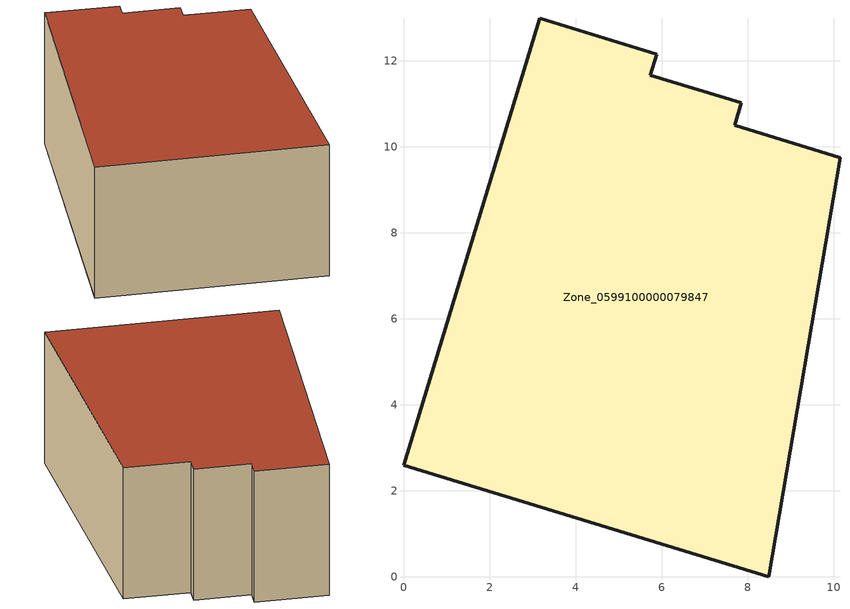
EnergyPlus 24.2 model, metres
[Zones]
Zone_0599100000079847
 floor ground (C_G): 0,2.59 3.17,12.99 5.89,12.15 5.74,11.66 7.85,11.02 7.7,10.5 10.15,9.75 8.49,0 z0
 wall outside (C_F): 5.74,11.66 5.89,12.15 3.17,12.99 0,2.59 8.49,0 10.15,9.75 7.7,10.5 7.85,11.02 5.74,11.66 z0:5.78
 roof outside (C_R): 8.49,0 10.15,9.75 7.7,10.5 7.85,11.02 5.74,11.66 5.89,12.15 3.17,12.99 0,2.59 z5.78
[BUILDING]
Pand.0599100000079847: North Axis=0; Terrain=City; Loads Convergence Tolerance Value=0.04; Temperature Convergence Tolerance Value=0.4; Solar Distribution=FullExterior; Maximum Number of Warmup Days=25; Minimum Number of Warmup Days=1
[Site:Location]
Rotterdam.The.Hague.AP_ZH_NLD Design_Conditions: Latitude=51.96; Longitude=4.45; Time Zone=1; Elevation=-4.5
[SITE:GROUNDTEMPERATURE:BUILDINGSURFACE]
18, 18, 18, 18, 18, 18, 18, 18, 18, 18, 18, 18
[MATERIAL] Thermal Absorptance=0.9; Solar Absorptance=0.7; Visible Absorptance=0.7
Name | Roughness | Thickness | Conductivity | Density | Specific Heat
G.TI.1992-2005 | MediumSmooth | 0.15 | 0.06 | 540 | 1210
F.TI.1992-2005 | Rough | 0.3 | 0.12 | 1920 | 840
R.TI.1992-2005 | MediumRough | 0.2 | 0.08 | 1500 | 1000
[CONSTRUCTION]
C_G: G.TI.1992-2005
C_F: F.TI.1992-2005
C_R: R.TI.1992-2005
[ZONE]
Zone_0599100000079847: Type=1; Multiplier=1; Ceiling Height=Autocalculate; Volume=Autocalculate; Floor Area=autocalculate; Part of Total Floor Area=Yes
[ZONEINFILTRATION:DESIGNFLOWRATE]
Infil_Zone_0599100000079847: Zone or ZoneList or Space or SpaceList=Zone_0599100000079847; Schedule=AlwaysOn; Design Flow Rate Calculation Method=Flow/Area; Flow Rate per Floor Area=0.0015; Constant Term Coefficient=1; Temperature Term Coefficient=0; Velocity Term Coefficient=0; Velocity Squared Term Coefficient=0
[HVACTEMPLATE:ZONE:IDEALLOADSAIRSYSTEM]
Zone_0599100000079847: Maximum Heating Supply Air Temperature=50; Minimum Cooling Supply Air Temperature=13; Maximum Heating Supply Air Humidity Ratio=0.0156; Minimum Cooling Supply Air Humidity Ratio=0.0077; Heating Limit=NoLimit; Cooling Limit=NoLimit; Dehumidification Control Type=ConstantSensibleHeatRatio; Cooling Sensible Heat Ratio=0.7; Dehumidification Setpoint=60; Humidification Control Type=None; Humidification Setpoint=30; Outdoor Air Method=None; Outdoor Air Flow Rate per Person=0.00944; Outdoor Air Flow Rate per Zone Floor Area=0; Outdoor Air Flow Rate per Zone=0; Demand Controlled Ventilation Type=None; Outdoor Air Economizer Type=NoEconomizer; Heat Recovery Type=None; Sensible Heat Recovery Effectiveness=0.7; Latent Heat Recovery Effectiveness=0.65
[ZONECONTROL:THERMOSTAT]
ThermostatControl_Zone_0599100000079847: Zone or ZoneList=Zone_0599100000079847; Control Type Schedule=DualSetpointControlType; Control 1=Thermostat_Zone_0599100000079847; Temperature Difference Between Cutout And Setpoint=0
[THERMOSTATSETPOINT:DUALSETPOINT]
Thermostat_Zone_0599100000079847: Heating Setpoint Temperature Schedule=HeatingSetpoint_Zone_0599100000079847; Cooling Setpoint Temperature Schedule=CoolingSetpoint_Zone_0599100000079847
[SCHEDULE:COMPACT]
HeatingSetpoint_Zone_0599100000079847: Through: 12/31, For: AllDays, Until: 24:00, 21
CoolingSetpoint_Zone_0599100000079847: Through: 12/31, For: AllDays, Until: 24:00, 24
DualSetpointControlType: Through: 12/31, For: AllDays, Until: 24:00, 4
AlwaysOn: Through: 12/31, For: AllDays, Until: 24:00, 1
